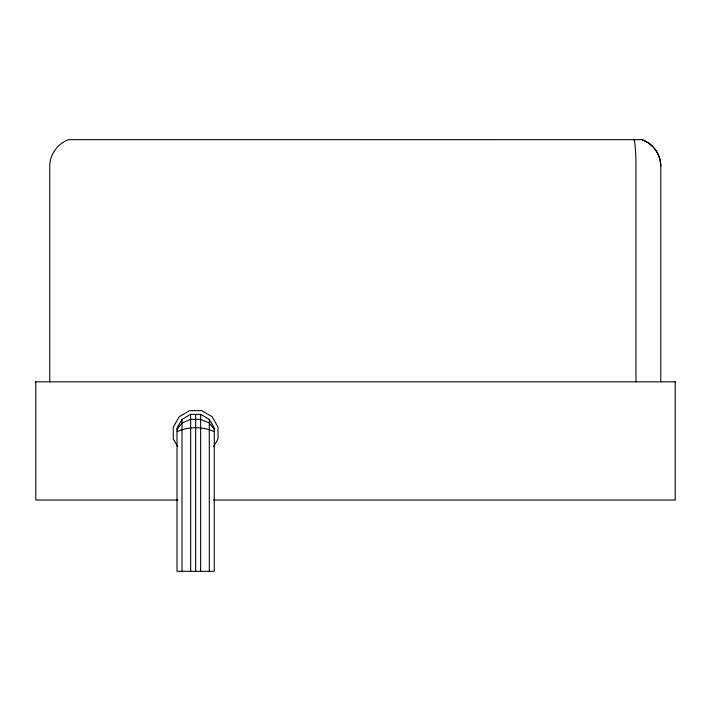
<?xml version="1.0" encoding="UTF-8"?>
<svg xmlns="http://www.w3.org/2000/svg" width="711" height="711" viewBox="0 0 711 711"><rect width="100%" height="100%" fill="white"/><g stroke="black" fill="none" stroke-linecap="round" stroke-linejoin="round"><path stroke-width="1.07" d="M182.007 419.374L177.012 428.022L177.012 571.333L214.278 571.333L214.278 428.022L209.292 419.374L200.644 414.38L190.655 414.38L182.007 419.374L182.007 571.333M213.647 446.552L218.01 439.007L218.01 427.027L212.02 416.646L201.64 410.656L189.659 410.656L179.279 416.646L173.288 427.027L173.288 439.007L177.643 446.552M177.012 429.364L182.007 423.027L190.655 419.374L200.644 419.374L209.292 423.027L214.278 429.364M177.012 431.675C188.406 426.404 202.893 426.404 214.278 431.675M660.786 381.825L660.786 166.392A28.333 28.2 90 0 0 641.837 139.685L68.709 139.667C57.591 143.435 49.646 154.651 49.77 166.392L49.77 381.825M35.55 381.825L675.45 381.825M177.883 500.029L35.799 500.029L35.799 381.825M213.407 500.029L675.201 500.029L675.201 381.825M635.972 381.825L635.972 166.392A28.333 2.782 90 0 0 634.105 139.685M209.292 419.374L209.292 571.333M200.644 414.38L200.644 571.333M195.649 414.38L195.649 571.333M190.655 414.38L190.655 571.333M641.846 139.667A28.324 28.307 -90 0 1 660.795 166.392"/></g></svg>
